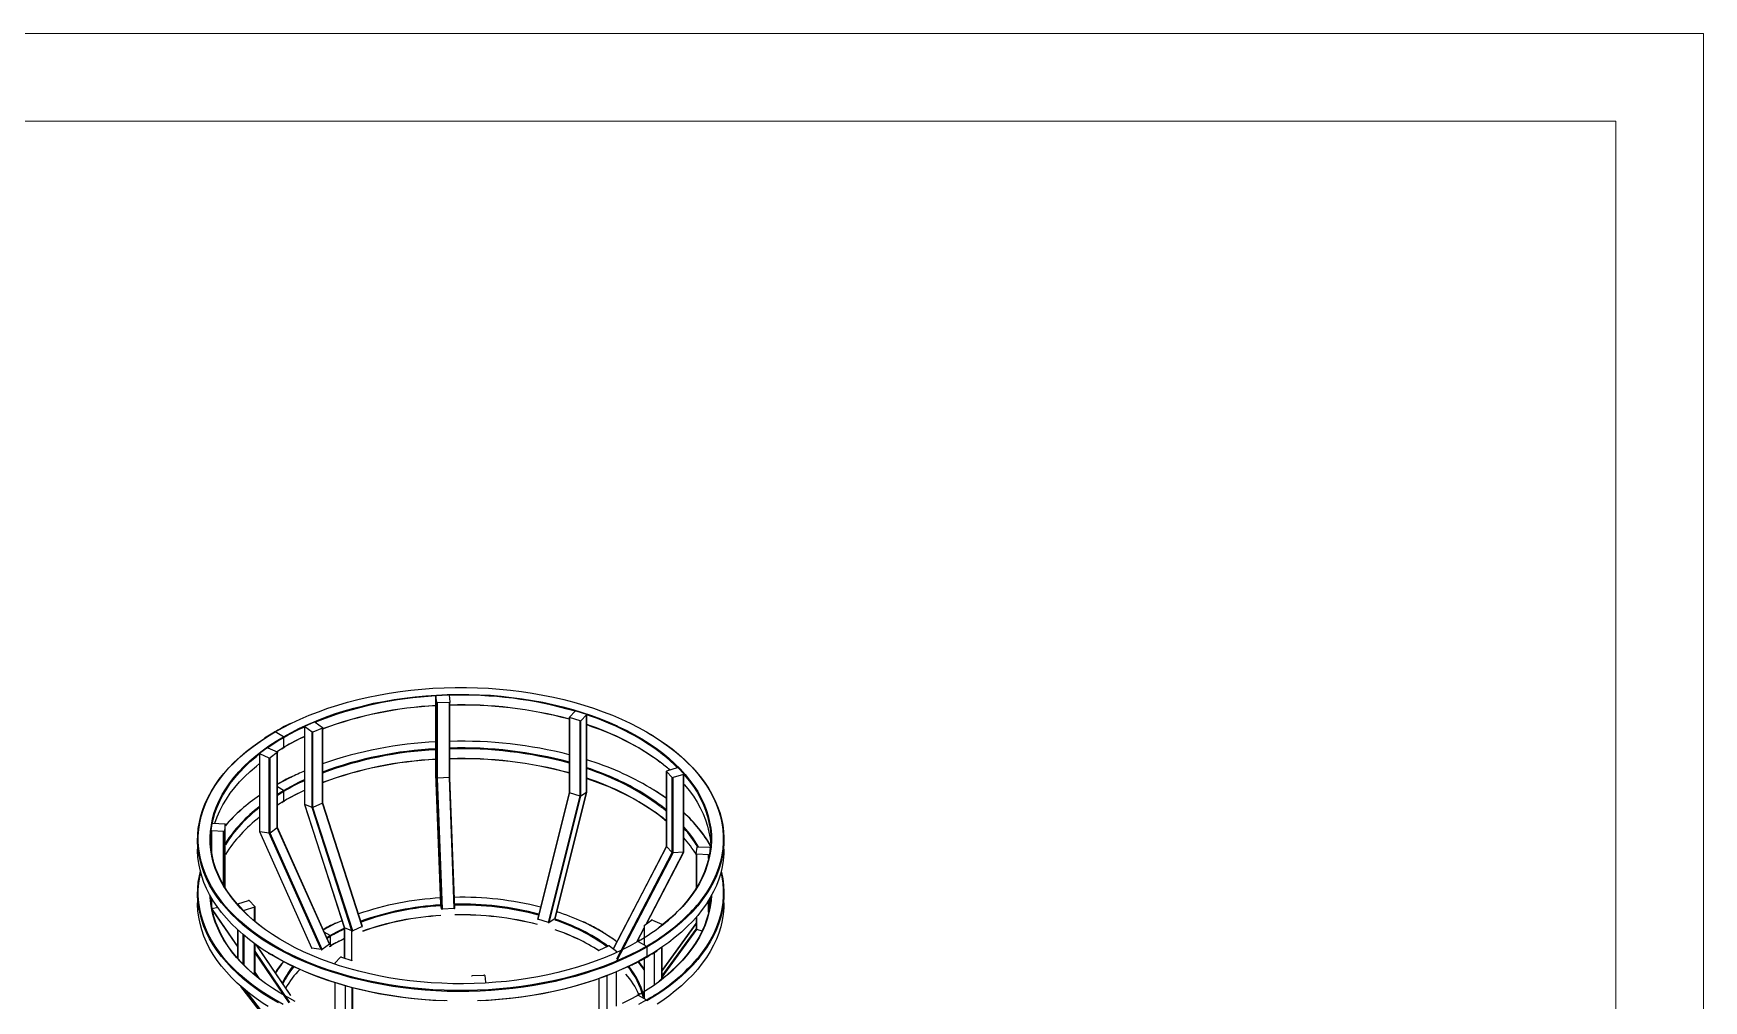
# Model space of a CAD drawing. Header units: millimetres. Extents: x -2251 to 3689, y -1488 to 2712.
# Drawn here: x 1785 to 3689, y 1609 to 2712 of the extents above; entities that cross this region are included whole.
import ezdxf

# ---------------------------------------------------------------- set-up
doc = ezdxf.new("R2010")
doc.units = ezdxf.units.MM
doc.layers.add('tabelka', color=155, linetype='Continuous')

# ---------------------------------------------------------------- blocks, each defined once
blk = doc.blocks.new('izometria')
for p, q in [((946.2, 1792.8), (946.2, 1733.6)), ((946.9, 1787.6), (946.2, 1792.8)), ((946.2, 1733.6), (946.2, 1792.8)), ((946.7, 1793.1), (955.6, 1793.5)), ((956.2, 1793.2), (956.8, 1788.1)), ((946.9, 1730.4), (946.9, 1787.6)), ((956.4, 1787.7), (947.4, 1787.4)), ((947.4, 1730.2), (947.4, 1787.4)), ((956.4, 1730.6), (956.4, 1787.7)), ((956.8, 1730.8), (956.8, 1788)), ((1047.6, 1776.6), (1052, 1781.2)), ((1052.6, 1781.3), (1060.5, 1778.8)), ((1060.7, 1778.4), (1056.4, 1773.8)), ((1060.7, 1719.2), (1060.7, 1778.4)), ((1060.8, 1719.2), (1060.8, 1778.5)), ((830.4, 1761.7), (824, 1765.4)), ((846.4, 1769.5), (846.4, 1710.2)), ((852, 1765.2), (846.5, 1769.3)), ((846.5, 1710.1), (846.5, 1769.3)), ((846.6, 1769.7), (853.8, 1772.9)), ((852, 1707.9), (852, 1765.2)), ((859.9, 1768.3), (852.7, 1765.1)), ((852.7, 1708), (852.7, 1765.1)), ((854.5, 1772.8), (860, 1768.7)), ((859.9, 1711.1), (859.9, 1768.3)), ((860.1, 1711.3), (860.1, 1768.5)), ((1047.6, 1776.5), (1047.6, 1719.3)), ((1055.7, 1773.7), (1047.8, 1776.2)), ((1047.8, 1719.1), (1047.8, 1776.2)), ((1055.7, 1716.6), (1055.7, 1773.7)), ((1056.4, 1716.6), (1056.4, 1773.8)), ((812.2, 1749.1), (817.7, 1753.2)), ((818.4, 1753.3), (825.6, 1750.1)), ((829, 1752.6), (830.6, 1753.5)), ((830.6, 1753.5), (831.4, 1754)), ((830.7, 1753.8), (830.7, 1761.1)), ((1111.3, 1762.5), (1109.5, 1763.5)), ((812.1, 1748.9), (812.1, 1689.6)), ((819.4, 1745.5), (812.3, 1748.7)), ((812.3, 1689.5), (812.3, 1748.7)), ((819.4, 1688.3), (819.4, 1745.5)), ((825.6, 1749.7), (820.1, 1745.6)), ((820.1, 1688.4), (820.1, 1745.6)), ((825.6, 1692.5), (825.6, 1749.7)), ((825.7, 1692.7), (825.7, 1749.9)), ((946.2, 1733.6), (949.9, 1634.1)), ((946.9, 1730.4), (946.2, 1733.6)), ((949.9, 1634.1), (946.2, 1733.6)), ((950.5, 1630.9), (946.9, 1730.4)), ((956.4, 1730.6), (947.4, 1730.2)), ((951.1, 1630.7), (947.4, 1730.2)), ((960, 1631.1), (956.4, 1730.6)), ((960.5, 1631.3), (956.8, 1730.8)), ((1121.5, 1735.5), (1121.5, 1678.3)), ((1125.8, 1730.8), (1121.5, 1735.3)), ((1121.5, 1678.2), (1121.5, 1735.3)), ((1121.7, 1735.7), (1129.7, 1738.2)), ((1125.8, 1673.6), (1125.8, 1730.8)), ((1134.4, 1733.1), (1126.5, 1730.6)), ((1126.5, 1673.4), (1126.5, 1730.6)), ((1130.3, 1738.1), (1134.6, 1733.5)), ((1134.4, 1673.9), (1134.4, 1733.1)), ((1134.7, 1674), (1134.7, 1733.3)), ((830.4, 1720.9), (825.7, 1723.6)), ((825.7, 1718.1), (830.4, 1720.9)), ((825.7, 1717.3), (830.7, 1720.3)), ((830.7, 1712.9), (830.7, 1720.3)), ((1047.6, 1719.3), (1023.5, 1623.3)), ((1023.7, 1623.1), (1047.8, 1719.1)), ((1031.6, 1620.6), (1055.7, 1716.6)), ((1032.3, 1620.6), (1056.4, 1716.6)), ((1036.6, 1623.2), (1060.7, 1719.2)), ((1036.7, 1623.2), (1060.8, 1719.2)), ((1055.7, 1716.6), (1047.8, 1719.1)), ((1060.7, 1719.2), (1056.4, 1716.6)), ((1111.3, 1721.6), (1109.5, 1722.7)), ((825.7, 1710), (830.7, 1712.9)), ((829, 1711.7), (830.6, 1712.7)), ((830.6, 1712.7), (831.4, 1713.1)), ((846.4, 1710.2), (876.7, 1616.5)), ((852, 1707.9), (846.5, 1710.1)), ((876.8, 1616.4), (846.5, 1710.1)), ((882.2, 1614.2), (852, 1707.9)), ((859.9, 1711.1), (852.7, 1708)), ((882.9, 1614.3), (852.7, 1708)), ((890.1, 1617.4), (859.9, 1711.1)), ((890.3, 1617.6), (860.1, 1711.3)), ((775.4, 1690.5), (776.2, 1695.7)), ((775.4, 1690.5), (775.4, 1677)), ((784.8, 1689.8), (775.9, 1690.2)), ((775.9, 1673.5), (775.9, 1690.2)), ((776.7, 1696), (785.7, 1695.6)), ((784.8, 1648.8), (784.8, 1689.8)), ((786.1, 1695.2), (785.4, 1690.1)), ((785.4, 1647.9), (785.4, 1690.1)), ((786.1, 1646.7), (786.1, 1695.3)), ((786.1, 1646.7), (786.1, 1695.2)), ((812.1, 1689.6), (851.6, 1601.2)), ((819.4, 1688.3), (812.3, 1689.5)), ((851.8, 1601.1), (812.3, 1689.5)), ((858.9, 1599.9), (819.4, 1688.3)), ((825.6, 1692.5), (820.1, 1688.4)), ((859.6, 1600), (820.1, 1688.4)), ((865.2, 1604.1), (825.6, 1692.5)), ((865.3, 1604.3), (825.7, 1692.7)), ((765.1, 1683.5), (765.1, 1676.2)), ((775.2, 1679.1), (775.4, 1679.4)), ((775.3, 1678.6), (775.4, 1678.9)), ((1121.5, 1678.3), (1080.9, 1600.6)), ((1081, 1600.6), (1121.5, 1678.2)), ((1125.8, 1673.6), (1121.5, 1678.2)), ((1144, 1672.7), (1144.8, 1677.8)), ((1145.3, 1678.1), (1154.3, 1677.7)), ((1154.7, 1677.4), (1154, 1672.2)), ((1154.7, 1677), (1154.7, 1677.4)), ((1154.7, 1677), (1154.7, 1677.4)), ((1165.1, 1676.2), (1165.1, 1683.5)), ((1083.7, 1593), (1125.8, 1673.6)), ((1083.7, 1591.5), (1126.5, 1673.4)), ((1105.9, 1619.2), (1134.4, 1673.9)), ((1106.2, 1619.5), (1134.6, 1674)), ((1134.4, 1673.9), (1126.5, 1673.4)), ((1144, 1672.6), (1144, 1646.7)), ((1153.4, 1671.9), (1144.5, 1672.4)), ((1144.5, 1647.4), (1144.5, 1672.4)), ((1153.4, 1669.2), (1153.4, 1671.9)), ((1154, 1671.8), (1154, 1672.2)), ((765.1, 1642.7), (765.1, 1635.4)), ((775.2, 1639), (775.2, 1639.9)), ((775.4, 1639.6), (775.4, 1636.1)), ((775.9, 1632.7), (775.9, 1638.8)), ((1154, 1631), (1154, 1638.3)), ((1154.7, 1636.1), (1154.7, 1639.6)), ((1154.7, 1636.1), (1154.7, 1639.5)), ((1154.9, 1639.9), (1155, 1639)), ((1165.1, 1635.4), (1165.1, 1642.7)), ((780.5, 1631.8), (776.1, 1631)), ((795.5, 1602.2), (776.3, 1630.4)), ((776.4, 1629.6), (795.5, 1601.7)), ((795.5, 1634.6), (795.5, 1634.1)), ((799.8, 1629.9), (795.5, 1634.4)), ((795.5, 1634), (795.5, 1634.4)), ((795.7, 1634.8), (803.7, 1637.3)), ((799.8, 1629.4), (799.8, 1629.9)), ((808.4, 1632.2), (800.5, 1629.7)), ((800.5, 1628.8), (800.5, 1629.7)), ((804.3, 1637.2), (808.6, 1632.6)), ((808.4, 1621.5), (808.4, 1632.2)), ((808.7, 1621.3), (808.7, 1632.4)), ((950.5, 1630.9), (949.9, 1634.1)), ((960, 1631.1), (951.1, 1630.7)), ((1144.5, 1615.1), (1144.5, 1625.2)), ((1153.4, 1628.4), (1153.4, 1637.4)), ((795.5, 1615), (795.5, 1593.3)), ((795.5, 1593.2), (795.5, 1614.9)), ((865.7, 1610.7), (861.3, 1613.2)), ((876.7, 1616.5), (876.7, 1593.5)), ((882.2, 1614.2), (876.8, 1616.4)), ((876.8, 1593.4), (876.8, 1616.4)), ((882.2, 1591.7), (882.2, 1614.2)), ((890.1, 1617.4), (882.9, 1614.3)), ((1031.6, 1620.6), (1023.7, 1623.1)), ((1036.6, 1623.2), (1032.3, 1620.6)), ((1098.8, 1605.8), (1104.4, 1616.4)), ((1099.1, 1606), (1104.4, 1616.1)), ((1104.4, 1618.1), (1104.4, 1603.5)), ((1104.5, 1618.2), (1110, 1622.3)), ((1110.7, 1622.4), (1117.8, 1619.2)), ((1144, 1619.7), (1118, 1584.1)), ((1118, 1584), (1144, 1619.7)), ((1118, 1618.5), (1118, 1619)), ((1118, 1579.9), (1144, 1615.5)), ((1118, 1578.9), (1144.5, 1615.1)), ((1144, 1624.6), (1144, 1615.5)), ((1148.4, 1614), (1144.5, 1615.1)), ((799.8, 1588.6), (799.8, 1611.2)), ((800.5, 1587.9), (800.5, 1610.6)), ((808.4, 1580.7), (808.4, 1604.4)), ((808.7, 1580.4), (808.7, 1604.2)), ((836, 1565), (809.7, 1603.5)), ((835.9, 1565.1), (809.8, 1603.4)), ((858.9, 1599.9), (851.8, 1601.1)), ((865.2, 1604.1), (859.6, 1600)), ((863.1, 1609.1), (865.7, 1610.7)), ((863.4, 1608.5), (866.1, 1610)), ((865.3, 1602.2), (866.1, 1602.7)), ((866.1, 1602.7), (866.1, 1610)), ((1070.3, 1599.6), (1077.4, 1602.8)), ((1075.6, 1602.5), (1076, 1602.2)), ((1078.1, 1602.7), (1083.6, 1598.6)), ((1099.5, 1606.2), (1098.8, 1605.8)), ((1101.2, 1607.2), (1099.5, 1606.2)), ((1099.8, 1606.2), (1106.1, 1602.5)), ((1106.5, 1601.9), (1106.5, 1594.6)), ((1117.9, 1577.6), (1117.9, 1601.7)), ((1118, 1577.6), (1118, 1601.8)), ((835.2, 1559.8), (808.7, 1598.7)), ((834.7, 1559.4), (808.7, 1597.6)), ((818.8, 1597.3), (820.6, 1596.2)), ((869.4, 1589.5), (873.7, 1594.1)), ((874.4, 1594.2), (882.3, 1591.7)), ((1104.4, 1593.2), (1104.4, 1562.7)), ((1104.6, 1562.6), (1104.6, 1593.3)), ((1112.4, 1573.5), (1112.4, 1598)), ((812.4, 1577.5), (808.7, 1582.9)), ((808.7, 1582.3), (811.6, 1578.1)), ((869.6, 1547.9), (869.6, 1574.7)), ((973.7, 1580.2), (982.7, 1580.5)), ((983.3, 1580.3), (983.9, 1575.1)), ((983.9, 1575.1), (983.9, 1575.1)), ((1070.1, 1577.9), (1070.1, 1542.2)), ((1070.2, 1542), (1070.2, 1577.9)), ((1076.3, 1553.8), (1076.3, 1580.2)), ((1083.5, 1556.9), (1083.5, 1583.1)), ((798, 1571.9), (839.6, 1518)), ((839.6, 1518), (798, 1571.9)), ((843.9, 1513.4), (800.1, 1570.1)), ((844.5, 1513.4), (802, 1568.5)), ((877.5, 1545.4), (877.5, 1572.3)), ((882.5, 1534), (882.5, 1570.9)), ((882.6, 1534.2), (882.6, 1570.9)), ((882.9, 1533.6), (882.9, 1570.8)), ((1099.5, 1565.4), (1098.8, 1565)), ((1101.2, 1566.4), (1099.5, 1565.4)), ((1099.8, 1565.4), (1106.1, 1561.7)), ((1104.4, 1565.4), (1103, 1563.5))]:
    blk.add_line(p, q)
at = {"flags": 128}
for points in [[(835.9, 1771.7), (836.5, 1772), (843.1, 1775.1), (849.9, 1778), (856.9, 1780.7), (864.1, 1783.3), (871.5, 1785.7), (879, 1787.9), (886.8, 1789.9), (894.6, 1791.7), (902.6, 1793.3), (910.7, 1794.8), (918.9, 1796), (927.2, 1797), (935.5, 1797.9), (943.9, 1798.5), (952.4, 1798.9), (960.8, 1799.1), (969.3, 1799.1), (977.8, 1798.9), (986.2, 1798.5), (994.6, 1797.9), (1002.9, 1797), (1011.2, 1796), (1019.4, 1794.8), (1027.5, 1793.3), (1035.5, 1791.7), (1043.4, 1789.9), (1051.1, 1787.9), (1058.6, 1785.7), (1066, 1783.3), (1073.2, 1780.7), (1080.3, 1778), (1087.1, 1775.1), (1093.7, 1772), (1100, 1768.8), (1106.1, 1765.4), (1109.1, 1763.7)], [(842, 1767.9), (842.4, 1768.1), (848.8, 1771.1), (855.4, 1773.9), (862.2, 1776.5), (869.2, 1779), (876.4, 1781.3), (883.7, 1783.4), (891.2, 1785.3), (898.8, 1787.1), (906.6, 1788.6), (914.4, 1790), (922.4, 1791.1), (930.4, 1792.1), (938.5, 1792.9), (946.6, 1793.4), (954.8, 1793.8), (963, 1793.9), (971.2, 1793.9), (979.4, 1793.6), (987.6, 1793.2), (995.7, 1792.5), (1003.7, 1791.6), (1011.7, 1790.6), (1019.6, 1789.3), (1027.4, 1787.9), (1035.1, 1786.2), (1042.7, 1784.4), (1050.1, 1782.4), (1057.3, 1780.2), (1064.4, 1777.8), (1071.3, 1775.2), (1078, 1772.5), (1083.8, 1770)], [(946.2, 1792.8), (946.2, 1792.9), (946.2, 1792.9), (946.3, 1793), (946.3, 1793), (946.4, 1793.1), (946.5, 1793.1), (946.6, 1793.1), (946.7, 1793.1)], [(956.8, 1788.1), (956.8, 1788), (956.8, 1787.9), (956.8, 1787.9), (956.7, 1787.8), (956.7, 1787.8), (956.6, 1787.8), (956.5, 1787.8), (956.4, 1787.7)], [(1060.5, 1778.8), (1060.6, 1778.8), (1060.7, 1778.7), (1060.7, 1778.7), (1060.8, 1778.6), (1060.8, 1778.6), (1060.8, 1778.5), (1060.8, 1778.5), (1060.7, 1778.4)], [(786.6, 1632.5), (785.1, 1634.3), (781.6, 1638.8), (778.4, 1643.3), (775.6, 1647.9), (773.1, 1652.6), (771, 1657.3), (769.2, 1662.1), (767.8, 1666.9), (766.7, 1671.8), (766, 1676.6), (765.6, 1681.5), (765.6, 1686.4), (766, 1691.3), (766.7, 1696.2), (767.8, 1701), (769.2, 1705.8), (771, 1710.6), (773.1, 1715.3), (775.6, 1720), (778.4, 1724.6), (781.6, 1729.2), (785.1, 1733.6), (788.9, 1738), (793, 1742.2), (797.4, 1746.4), (802.2, 1750.5), (807.2, 1754.4), (812.5, 1758.2), (818.1, 1761.9), (824, 1765.4)], [(824, 1765.4), (823.9, 1765.4), (823.9, 1765.4), (823.8, 1765.4), (823.7, 1765.4), (823.7, 1765.4)], [(824, 1765.4), (823.9, 1765.4), (823.9, 1765.4), (823.8, 1765.4), (823.7, 1765.4), (823.7, 1765.4)], [(824, 1765.4), (830.1, 1768.8), (835.9, 1771.7)], [(830.4, 1761.7), (836.3, 1765), (842, 1767.9)], [(846.5, 1769.3), (846.5, 1769.4), (846.5, 1769.4), (846.4, 1769.5), (846.4, 1769.5), (846.5, 1769.6), (846.5, 1769.6), (846.6, 1769.7), (846.6, 1769.7)], [(860, 1768.7), (860, 1768.6), (860, 1768.6), (860.1, 1768.5), (860.1, 1768.5), (860, 1768.4), (860, 1768.4), (859.9, 1768.3), (859.9, 1768.3)], [(1047.8, 1776.2), (1047.7, 1776.3), (1047.7, 1776.3), (1047.6, 1776.4), (1047.6, 1776.4), (1047.6, 1776.5), (1047.6, 1776.5), (1047.6, 1776.6), (1047.6, 1776.6)], [(1060.8, 1770.9), (1064.4, 1769.6), (1071.3, 1767.1), (1078, 1764.3), (1084.5, 1761.5), (1090.8, 1758.4), (1096.8, 1755.2), (1102.6, 1751.9), (1108.2, 1748.4), (1113.5, 1744.8), (1118.5, 1741), (1123.2, 1737.1), (1124, 1736.4)], [(1083.8, 1770), (1084.5, 1769.6), (1090.8, 1766.6), (1096.8, 1763.4), (1102.6, 1760), (1108.2, 1756.5), (1113.5, 1752.9), (1118.5, 1749.2), (1123.2, 1745.3), (1127.6, 1741.3), (1131.7, 1737.2), (1135.5, 1733), (1139, 1728.8), (1142.2, 1724.4), (1145.1, 1720), (1147.6, 1715.5), (1149.8, 1710.9), (1151.6, 1706.3), (1153.1, 1701.6), (1154.2, 1696.9), (1155, 1692.2), (1155.5, 1687.5), (1155.6, 1682.8), (1155.3, 1678), (1154.7, 1673.3), (1153.7, 1668.6), (1152.4, 1664), (1150.7, 1659.3), (1148.7, 1654.7), (1146.4, 1650.2), (1143.7, 1645.7), (1140.7, 1641.3), (1137.3, 1637), (1133.7, 1632.8), (1131.5, 1630.5)], [(818.7, 1604.9), (815, 1607.2), (809.6, 1610.9), (804.5, 1614.7), (799.6, 1618.6), (795.1, 1622.7), (790.8, 1626.9), (786.9, 1631.1), (783.2, 1635.5), (779.9, 1639.9), (776.9, 1644.4), (774.2, 1649), (771.9, 1653.7), (769.9, 1658.4), (768.2, 1663.1), (766.9, 1667.9), (766, 1672.7), (765.3, 1677.5), (765.1, 1682.3), (765.2, 1687.2), (765.6, 1692), (766.4, 1696.8), (767.5, 1701.6), (769, 1706.4), (770.8, 1711.1), (773, 1715.8), (775.5, 1720.4), (778.3, 1724.9), (781.5, 1729.4), (785, 1733.8), (788.8, 1738.1), (792.9, 1742.3), (797.3, 1746.4), (802, 1750.4), (807, 1754.3), (812.3, 1758.1), (815.9, 1760.4)], [(797.7, 1631.4), (794.6, 1634.9), (791.1, 1639.2), (787.9, 1643.5), (785.1, 1648), (782.5, 1652.5), (780.4, 1657), (778.5, 1661.6), (777, 1666.3), (775.9, 1671), (775.1, 1675.7), (774.7, 1680.4), (774.6, 1685.1), (774.8, 1689.9), (775.5, 1694.6), (776.4, 1699.3), (777.7, 1704), (779.4, 1708.6), (781.4, 1713.2), (783.8, 1717.7), (786.4, 1722.2), (789.5, 1726.6), (792.8, 1730.9), (796.5, 1735.1), (800.4, 1739.3), (804.7, 1743.3), (809.3, 1747.2), (814.1, 1751.1), (819.3, 1754.7), (824.7, 1758.3), (830.4, 1761.7)], [(825, 1750.3), (825.1, 1750.3), (830.7, 1753.8)], [(1109.1, 1763.7), (1112, 1761.9), (1117.6, 1758.2), (1122.9, 1754.4), (1127.9, 1750.5), (1132.7, 1746.4), (1137.1, 1742.2), (1141.3, 1738), (1145.1, 1733.6), (1148.6, 1729.2), (1151.7, 1724.6), (1154.5, 1720), (1157, 1715.3), (1159.2, 1710.6), (1160.9, 1705.8), (1162.4, 1701), (1163.4, 1696.2), (1164.2, 1691.3), (1164.5, 1686.4), (1164.5, 1681.5), (1164.2, 1676.6), (1163.4, 1671.8), (1162.4, 1666.9), (1160.9, 1662.1), (1159.2, 1657.3), (1157, 1652.6), (1154.5, 1647.9), (1151.7, 1643.3), (1148.6, 1638.8), (1145.1, 1634.3), (1144.6, 1633.7)], [(1111.4, 1762.2), (1115.1, 1759.9), (1120.5, 1756.2), (1125.6, 1752.4), (1130.5, 1748.4), (1135, 1744.4), (1139.3, 1740.2), (1143.3, 1736), (1146.9, 1731.6), (1150.2, 1727.2), (1153.2, 1722.7), (1155.9, 1718.1), (1158.2, 1713.4), (1160.2, 1708.7), (1161.9, 1704), (1163.2, 1699.2), (1164.2, 1694.4), (1164.8, 1689.6), (1165.1, 1684.8), (1165, 1679.9), (1164.5, 1675.1), (1163.7, 1670.3), (1162.6, 1665.5), (1161.1, 1660.7), (1159.3, 1656), (1157.1, 1651.3), (1154.6, 1646.7), (1151.8, 1642.2), (1148.6, 1637.7), (1145.1, 1633.3), (1141.3, 1629), (1137.2, 1624.8), (1132.8, 1620.7), (1128.1, 1616.7), (1123.1, 1612.8), (1117.8, 1609), (1114.3, 1606.7)], [(776.3, 1695.9), (776.9, 1698.8), (778.2, 1703.5), (779.9, 1708.1), (781.9, 1712.7), (784.2, 1717.2), (786.9, 1721.7), (789.9, 1726.1), (793.3, 1730.4), (796.9, 1734.6), (800.9, 1738.7), (805.1, 1742.8), (809.7, 1746.7), (812.1, 1748.6)], [(778.2, 1695.9), (778.2, 1696.1), (779.9, 1700.8), (781.9, 1705.3), (784.2, 1709.9), (786.9, 1714.3), (789.9, 1718.7), (793.3, 1723), (796.9, 1727.3), (800.9, 1731.4), (805.1, 1735.4), (809.7, 1739.3), (812.1, 1741.3)], [(812.3, 1748.7), (812.2, 1748.7), (812.2, 1748.8), (812.1, 1748.8), (812.1, 1748.9), (812.1, 1749), (812.1, 1749), (812.2, 1749.1), (812.2, 1749.1)], [(825.6, 1750.1), (825.6, 1750), (825.7, 1750), (825.7, 1749.9), (825.7, 1749.9), (825.7, 1749.8), (825.7, 1749.8), (825.7, 1749.7), (825.6, 1749.7)], [(825.7, 1725.6), (830.1, 1727.9), (835.9, 1730.9)], [(830.4, 1720.9), (836.3, 1724.2), (842, 1727.1)], [(842, 1727.1), (842.4, 1727.3), (846.4, 1729.2)], [(1060.8, 1730), (1064.4, 1728.8), (1071.3, 1726.2), (1078, 1723.5), (1084.5, 1720.6), (1090.8, 1717.6), (1096.8, 1714.4), (1102.6, 1711), (1108.2, 1707.5), (1113.5, 1703.9), (1118.5, 1700.2), (1121.5, 1697.7)], [(1134.7, 1733), (1135.1, 1732.5), (1138.6, 1728.2), (1141.8, 1723.9), (1144.6, 1719.5), (1147.1, 1715), (1149.3, 1710.4), (1151.1, 1705.8), (1152.6, 1701.2), (1153.7, 1696.5), (1154.5, 1691.8), (1155, 1687.1), (1155.1, 1682.4), (1154.8, 1677.6), (1154.2, 1672.9), (1153.2, 1668.3), (1151.9, 1663.6), (1150.2, 1659), (1148.2, 1654.4), (1145.9, 1649.9), (1143.2, 1645.4), (1140.2, 1641), (1136.9, 1636.7), (1133.2, 1632.5), (1129.3, 1628.4), (1125, 1624.3), (1120.4, 1620.4), (1115.9, 1616.8)], [(1121.5, 1735.3), (1121.5, 1735.4), (1121.5, 1735.4), (1121.5, 1735.5), (1121.5, 1735.5), (1121.5, 1735.6), (1121.6, 1735.6), (1121.7, 1735.7), (1121.7, 1735.7)], [(1134.6, 1733.5), (1134.6, 1733.4), (1134.7, 1733.4), (1134.7, 1733.3), (1134.6, 1733.3), (1134.6, 1733.2), (1134.5, 1733.2), (1134.5, 1733.1), (1134.4, 1733.1)], [(1134.7, 1725.7), (1135.1, 1725.2), (1138.6, 1720.9), (1141.8, 1716.5), (1144.6, 1712.1), (1147.1, 1707.6), (1149.3, 1703.1), (1151.1, 1698.5), (1152.6, 1693.8), (1153.7, 1689.1), (1154.5, 1684.5), (1155, 1679.9)], [(1116.8, 1708.8), (1118.1, 1707.8), (1121.5, 1705)], [(1116.8, 1701.4), (1118.1, 1700.4), (1121.5, 1697.6)], [(813.4, 1617.5), (812.1, 1618.5), (807.4, 1622.4), (803, 1626.3), (798.8, 1630.4), (795, 1634.6), (791.5, 1638.9), (788.4, 1643.2), (785.5, 1647.6), (783, 1652.1), (780.9, 1656.7), (779, 1661.3), (777.5, 1665.9), (776.4, 1670.6), (775.6, 1675.3), (775.2, 1680), (775.1, 1684.7), (775.3, 1689.4), (775.4, 1690.1)], [(775.9, 1690.2), (775.8, 1690.2), (775.7, 1690.3), (775.6, 1690.3), (775.5, 1690.3), (775.5, 1690.4), (775.4, 1690.4), (775.4, 1690.5), (775.4, 1690.5)], [(785.7, 1695.6), (785.8, 1695.5), (785.9, 1695.5), (785.9, 1695.5), (786, 1695.5), (786.1, 1695.4), (786.1, 1695.4), (786.1, 1695.3), (786.1, 1695.2)], [(818.7, 1597.5), (815, 1599.8), (809.6, 1603.5), (804.5, 1607.4), (799.6, 1611.3), (795.1, 1615.4), (790.8, 1619.5), (786.9, 1623.8), (783.2, 1628.1), (779.9, 1632.6), (776.9, 1637.1), (774.2, 1641.7), (771.9, 1646.3), (769.9, 1651), (768.2, 1655.8), (766.9, 1660.5), (766, 1665.3), (765.3, 1670.2), (765.1, 1675), (765.1, 1676.2)], [(775.2, 1679.9), (775.3, 1682.1), (775.4, 1682.8)], [(1165.1, 1676.2), (1165, 1672.6), (1164.5, 1667.7), (1163.7, 1662.9), (1162.6, 1658.1), (1161.1, 1653.4), (1159.3, 1648.7), (1157.1, 1644), (1154.6, 1639.4), (1151.8, 1634.8), (1148.6, 1630.3), (1145.1, 1625.9), (1141.3, 1621.6), (1137.2, 1617.4), (1132.8, 1613.3), (1128.1, 1609.3), (1123.1, 1605.4), (1117.8, 1601.7), (1114.3, 1599.3)], [(1154.3, 1677.7), (1154.4, 1677.7), (1154.5, 1677.6), (1154.5, 1677.6), (1154.6, 1677.6), (1154.7, 1677.5), (1154.7, 1677.5), (1154.7, 1677.4), (1154.7, 1677.4)], [(1144.5, 1672.4), (1144.4, 1672.4), (1144.3, 1672.4), (1144.2, 1672.4), (1144.1, 1672.5), (1144.1, 1672.5), (1144, 1672.6), (1144, 1672.6), (1144, 1672.7)], [(818.7, 1564), (815, 1566.4), (809.6, 1570.1), (804.5, 1573.9), (799.6, 1577.8), (795.1, 1581.9), (790.8, 1586), (786.9, 1590.3), (783.2, 1594.7), (779.9, 1599.1), (776.9, 1603.6), (774.2, 1608.2), (771.9, 1612.8), (769.9, 1617.5), (768.2, 1622.3), (766.9, 1627), (766, 1631.9), (765.3, 1636.7), (765.1, 1641.5), (765.2, 1646.3), (765.6, 1651.2), (766.4, 1656), (767.2, 1659.5)], [(786.6, 1591.7), (785.1, 1593.5), (781.6, 1597.9), (778.4, 1602.5), (775.6, 1607.1), (773.1, 1611.7), (771, 1616.5), (769.2, 1621.3), (767.8, 1626.1), (766.7, 1630.9), (766, 1635.8), (765.6, 1640.7), (765.6, 1645.6), (766, 1650.5), (766.7, 1655.3), (767.4, 1658.7)], [(1163, 1659.5), (1163.2, 1658.4), (1164.2, 1653.6), (1164.8, 1648.8), (1165.1, 1643.9), (1165, 1639.1), (1164.5, 1634.3), (1163.7, 1629.4), (1162.6, 1624.7), (1161.1, 1619.9), (1159.3, 1615.2), (1157.1, 1610.5), (1154.6, 1605.9), (1151.8, 1601.3), (1148.6, 1596.9), (1145.1, 1592.5), (1141.3, 1588.2), (1137.2, 1583.9), (1132.8, 1579.8), (1128.1, 1575.8), (1123.1, 1572), (1117.8, 1568.2), (1114.3, 1565.8)], [(1162.7, 1658.7), (1163.4, 1655.3), (1164.2, 1650.5), (1164.5, 1645.6), (1164.5, 1640.7), (1164.2, 1635.8), (1163.4, 1630.9), (1162.4, 1626.1), (1160.9, 1621.3), (1159.2, 1616.5), (1157, 1611.7), (1154.5, 1607.1), (1151.7, 1602.5), (1148.6, 1597.9), (1145.1, 1593.5), (1144.6, 1592.9)], [(797.7, 1590.6), (794.6, 1594), (791.1, 1598.3), (787.9, 1602.7), (785.1, 1607.1), (782.5, 1611.6), (780.4, 1616.2), (778.5, 1620.8), (777, 1625.5), (775.9, 1630.1), (775.1, 1634.9), (774.7, 1639.6), (774.6, 1641)], [(813.4, 1576.7), (812.1, 1577.7), (807.4, 1581.5), (803, 1585.5), (798.8, 1589.6), (795, 1593.8), (791.5, 1598), (788.4, 1602.4), (785.5, 1606.8), (783, 1611.3), (780.9, 1615.9), (779, 1620.5), (777.5, 1625.1), (776.4, 1629.8), (775.6, 1634.5), (775.2, 1639.2), (775.1, 1640)], [(1155, 1640), (1154.8, 1636.8), (1154.2, 1632.1), (1153.2, 1627.4), (1151.9, 1622.8), (1150.2, 1618.1), (1148.2, 1613.6), (1145.9, 1609), (1143.2, 1604.6), (1140.2, 1600.2), (1136.9, 1595.9), (1133.2, 1591.7), (1129.3, 1587.5), (1125, 1583.5), (1120.4, 1579.6), (1115.9, 1576)], [(1155.5, 1641), (1155.3, 1637.2), (1154.7, 1632.5), (1153.7, 1627.8), (1152.4, 1623.1), (1150.7, 1618.5), (1148.7, 1613.9), (1146.4, 1609.4), (1143.7, 1604.9), (1140.7, 1600.5), (1137.3, 1596.2), (1133.7, 1591.9), (1131.5, 1589.7)], [(818.7, 1556.7), (815, 1559), (809.6, 1562.7), (804.5, 1566.5), (799.6, 1570.5), (795.1, 1574.5), (790.8, 1578.7), (786.9, 1583), (783.2, 1587.3), (779.9, 1591.7), (776.9, 1596.3), (774.2, 1600.8), (771.9, 1605.5), (769.9, 1610.2), (768.2, 1614.9), (766.9, 1619.7), (766, 1624.5), (765.3, 1629.3), (765.1, 1634.2), (765.1, 1635.4)], [(1105.4, 1602.1), (1100, 1599.1), (1093.7, 1595.9), (1087.1, 1592.8), (1080.3, 1589.9), (1073.2, 1587.2), (1066, 1584.6), (1058.6, 1582.2), (1051.1, 1580), (1043.4, 1578), (1035.5, 1576.2), (1027.5, 1574.6), (1019.4, 1573.1), (1011.2, 1571.9), (1002.9, 1570.9), (994.6, 1570.1), (986.2, 1569.4), (977.8, 1569), (969.3, 1568.8), (960.8, 1568.8), (952.4, 1569), (943.9, 1569.4), (935.5, 1570.1), (927.2, 1570.9), (918.9, 1571.9), (910.7, 1573.1), (902.6, 1574.6), (894.6, 1576.2), (886.8, 1578), (879, 1580), (871.5, 1582.2), (864.1, 1584.6), (856.9, 1587.2), (849.9, 1589.9), (843.1, 1592.8), (836.5, 1595.9), (830.1, 1599.1), (824, 1602.5), (818.1, 1606), (812.5, 1609.7), (807.2, 1613.5), (802.2, 1617.5), (797.4, 1621.5), (793, 1625.7), (788.9, 1629.9), (786.6, 1632.5)], [(795.5, 1634.4), (795.5, 1634.5), (795.5, 1634.5), (795.5, 1634.6), (795.5, 1634.7), (795.5, 1634.7), (795.6, 1634.7), (795.7, 1634.8), (795.7, 1634.8)], [(1099, 1605.8), (1093.8, 1602.9), (1087.7, 1599.8), (1081.3, 1596.8), (1074.7, 1594), (1067.9, 1591.4), (1060.9, 1588.9), (1053.7, 1586.6), (1046.4, 1584.5), (1038.9, 1582.6), (1031.3, 1580.8), (1023.5, 1579.3), (1015.7, 1577.9), (1007.7, 1576.8), (999.7, 1575.8), (991.6, 1575.1), (983.5, 1574.5), (975.3, 1574.1), (967.1, 1574), (958.9, 1574), (950.7, 1574.3), (942.6, 1574.8), (934.5, 1575.4), (926.4, 1576.3), (918.4, 1577.3), (910.5, 1578.6), (902.7, 1580), (895, 1581.7), (887.5, 1583.5), (880, 1585.5), (872.8, 1587.7), (865.7, 1590.1), (858.8, 1592.7), (852.1, 1595.4), (845.6, 1598.3), (839.3, 1601.3), (833.3, 1604.5), (827.5, 1607.9), (822, 1611.4), (816.7, 1615), (811.7, 1618.7), (807, 1622.6), (802.5, 1626.6), (798.4, 1630.7), (797.7, 1631.4)], [(808.6, 1632.6), (808.6, 1632.5), (808.7, 1632.5), (808.7, 1632.4), (808.6, 1632.4), (808.6, 1632.3), (808.5, 1632.3), (808.5, 1632.2), (808.4, 1632.2)], [(1165.1, 1635.4), (1165, 1631.7), (1164.5, 1626.9), (1163.7, 1622.1), (1162.6, 1617.3), (1161.1, 1612.5), (1159.3, 1607.8), (1157.1, 1603.2), (1154.6, 1598.5), (1151.8, 1594), (1148.6, 1589.5), (1145.1, 1585.1), (1141.3, 1580.8), (1137.2, 1576.6), (1132.8, 1572.5), (1128.1, 1568.5), (1123.1, 1564.6), (1117.8, 1560.8), (1114.3, 1558.5)], [(860.5, 1615), (864.7, 1617.3), (869.9, 1619.9)], [(865.7, 1610.7), (870.9, 1613.5), (875.9, 1616)], [(869.9, 1619.9), (870.2, 1620), (874.9, 1622.1)], [(875.9, 1616), (876.3, 1616.2), (876.7, 1616.4)], [(1114.3, 1606.7), (1112.3, 1605.4), (1106.5, 1601.9), (1100.4, 1598.6), (1094.2, 1595.4), (1087.6, 1592.3), (1080.9, 1589.4), (1074, 1586.7), (1066.9, 1584.2), (1059.6, 1581.8), (1052.1, 1579.6), (1044.5, 1577.6), (1036.7, 1575.8), (1028.9, 1574.1), (1020.9, 1572.7), (1012.8, 1571.4), (1004.6, 1570.4), (996.4, 1569.5), (988.1, 1568.9), (979.7, 1568.4), (971.3, 1568.1), (963, 1568.1), (954.6, 1568.2), (946.2, 1568.6), (937.9, 1569.2), (929.6, 1569.9), (921.4, 1570.9), (913.3, 1572), (905.3, 1573.4), (897.3, 1574.9), (889.5, 1576.6), (881.8, 1578.6), (874.3, 1580.7), (866.9, 1583), (859.7, 1585.4), (852.6, 1588.1), (845.8, 1590.9), (839.2, 1593.8), (832.8, 1596.9), (826.6, 1600.2), (820.7, 1603.6), (818.7, 1604.9)], [(1101.4, 1607.2), (1099.8, 1606.2), (1099, 1605.8)], [(1105.4, 1561.2), (1100, 1558.3)], [(830.1, 1558.3), (824, 1561.7), (818.1, 1565.2), (812.5, 1568.9), (807.2, 1572.7), (802.2, 1576.6), (797.4, 1580.7), (793, 1584.8), (788.9, 1589.1), (786.6, 1591.7)], [(1099, 1564.9), (1093.8, 1562.1), (1087.7, 1559)], [(839.3, 1560.5), (833.3, 1563.7), (827.5, 1567.1), (822, 1570.5), (816.7, 1574.2), (811.7, 1577.9), (807, 1581.8), (802.5, 1585.8), (798.4, 1589.9), (797.7, 1590.6)], [(1114.3, 1599.3), (1112.3, 1598), (1106.5, 1594.6), (1100.4, 1591.2), (1094.2, 1588), (1087.6, 1585), (1080.9, 1582.1), (1074, 1579.4), (1066.9, 1576.8), (1059.6, 1574.4), (1052.1, 1572.2), (1044.5, 1570.2), (1036.7, 1568.4), (1028.9, 1566.8), (1020.9, 1565.3), (1012.8, 1564.1), (1004.6, 1563), (996.4, 1562.2), (988.1, 1561.5), (979.7, 1561)], [(954.6, 1560.9), (946.2, 1561.3), (937.9, 1561.8), (929.6, 1562.6), (921.4, 1563.5), (913.3, 1564.7), (905.3, 1566), (897.3, 1567.6), (889.5, 1569.3), (881.8, 1571.2), (874.3, 1573.3), (866.9, 1575.6), (859.7, 1578.1), (852.6, 1580.7), (845.8, 1583.5), (839.2, 1586.5), (832.8, 1589.6), (826.6, 1592.9), (820.7, 1596.3), (818.7, 1597.5)], [(1094.3, 1588), (1093.7, 1587.7), (1087.1, 1584.7), (1080.3, 1581.8), (1073.2, 1579), (1066, 1576.5), (1058.6, 1574.1), (1051.1, 1571.9), (1043.4, 1569.9), (1035.5, 1568), (1027.5, 1566.4), (1019.4, 1565), (1011.2, 1563.7), (1002.9, 1562.7), (994.6, 1561.9), (986.2, 1561.3), (977.8, 1560.9)], [(952.4, 1560.9), (943.9, 1561.3), (935.5, 1561.9), (927.2, 1562.7), (918.9, 1563.7), (910.7, 1565), (902.6, 1566.4), (894.6, 1568), (886.8, 1569.9), (879, 1571.9), (871.5, 1574.1), (864.1, 1576.5), (856.9, 1579), (849.9, 1581.8), (843.1, 1584.7), (836.5, 1587.7), (830.1, 1591), (824, 1594.4), (821.1, 1596.1)], [(1100, 1590.8), (1101.8, 1588.4), (1104.4, 1585)], [(973.3, 1579.9), (973.3, 1579.9), (973.3, 1580), (973.3, 1580), (973.4, 1580.1), (973.5, 1580.1), (973.6, 1580.1), (973.7, 1580.2), (973.7, 1580.2)], [(1114.3, 1565.8), (1112.3, 1564.6), (1106.5, 1561.1)], [(826.6, 1559.4), (820.7, 1562.8), (818.7, 1564)], [(1101.4, 1566.3), (1099.8, 1565.4), (1099, 1564.9)], [(1099.5, 1565.4), (1099.5, 1565.4), (1099.6, 1565.4), (1099.6, 1565.4), (1099.7, 1565.4), (1099.8, 1565.4)]]:
    blk.add_lwpolyline(points, dxfattribs=at)
for centre, radius, start, end in [((960, 1508.3), 284.7, 92.7797, 111.7411), ((955.7, 1793), 0.483, 25.2488, 101.7723), ((966, 1484), 309.3, 73.8807, 91.8205), ((960.6, 1497.1), 288.6, 92.8646, 110.3963), ((960.6, 1496.1), 289.5, 92.8576, 110.3316), ((947.3, 1787.8), 0.483, 205.2481, 281.7741), ((965.8, 1473.8), 312.1, 74.8098, 91.6426), ((965.8, 1472.8), 313, 74.8537, 91.6378), ((1052.4, 1780.6), 0.712, 70.5906, 128.4486), ((1001.1, 1593.1), 194.6, 53.5515, 72.154), ((928, 1592.1), 195, 114.7112, 119.9159), ((852.4, 1765.8), 0.755, 237.7366, 293.2178), ((854.1, 1772.2), 0.755, 57.7368, 113.2176), ((1055.9, 1774.4), 0.712, 250.5915, 308.4476), ((1001.1, 1585.7), 194.6, 53.5515, 72.154), ((818.1, 1752.6), 0.757, 66.4811, 121.8584), ((913, 1618.2), 164.9, 119.9138, 124.9815), ((829.9, 1761.1), 0.768, 2.6022, 57.4008), ((830.5, 1753.7), 0.252, 305.8213, 5.6254), ((830.5, 1753.7), 0.252, 305.85, 5.632), ((928, 1584.8), 195, 114.7112, 119.9159), ((928.2, 1583.5), 196.2, 114.6172, 119.6482), ((961.3, 1449.9), 308.3, 92.8055, 109.1727), ((960.6, 1463.4), 289.5, 92.8576, 110.3316), ((960.6, 1463.6), 288.6, 92.8646, 110.3963), ((965.7, 1428.8), 329.5, 75.6159, 91.5414), ((965.8, 1440.2), 313, 74.8537, 91.6378), ((965.8, 1440.4), 312.1, 74.8098, 91.6426), ((819.7, 1746.2), 0.757, 246.4809, 301.8585), ((960.6, 1456.3), 288.6, 92.8646, 110.3963), ((960.6, 1455.3), 289.5, 92.8576, 110.3316), ((965.8, 1433), 312.1, 74.8098, 91.6426), ((965.8, 1432), 313, 74.8537, 91.6378), ((994.7, 1529.3), 224.8, 59.4151, 72.899), ((1038.1, 1646.4), 129.7, 45.0313, 52.6856), ((1034.3, 1634.4), 135.8, 48.7081, 52.6053), ((928, 1551.3), 195, 114.7112, 119.9159), ((932.8, 1533.1), 220.2, 113.0898, 116.1157), ((987.5, 1518.9), 231.2, 65.3941, 71.5304), ((1001.1, 1552.2), 194.6, 53.5515, 72.154), ((1001.1, 1544.9), 194.6, 53.5515, 72.154), ((1013.4, 1572.8), 171.5, 50.9405, 65.7688), ((1126.2, 1731.3), 0.708, 231.0648, 289.1594), ((1129.9, 1737.5), 0.708, 51.0638, 109.1603), ((887.4, 1605.1), 134.9, 123.9209, 138.6462), ((887.1, 1606.3), 133.8, 124.0766, 138.9883), ((829.9, 1720.2), 0.768, 2.6073, 57.3957), ((928, 1543.9), 195, 114.7112, 119.9159), ((928.2, 1542.6), 196.2, 114.6172, 119.6482), ((1021.7, 1577.5), 169.6, 53.9768, 59.0072), ((1023.5, 1579.2), 167.2, 54.1142, 58.2613), ((878.6, 1620.5), 110.4, 127.029, 146.8858), ((878.4, 1620.7), 109.5, 127.2412, 147.4169), ((830.5, 1712.9), 0.252, 305.8195, 5.6089), ((830.5, 1712.9), 0.252, 305.8953, 5.5867), ((1063.9, 1625.6), 105.6, 30.4181, 47.8893), ((1065.3, 1627.4), 103.2, 29.7428, 47.7522), ((776.6, 1695.5), 0.489, 78.0922, 153.914), ((784.9, 1690.3), 0.489, 258.0947, 333.9134), ((878.4, 1613.3), 109.5, 127.2412, 147.4169), ((1064.6, 1630.6), 94, 30.3665, 41.8019), ((1064.4, 1630.2), 93.7, 30.7012, 41.4071), ((1062.6, 1621.5), 95.9, 31.9383, 41.3108), ((1145.2, 1677.6), 0.489, 78.0947, 153.9134), ((1153.5, 1672.4), 0.489, 258.0922, 333.914), ((961.9, 1409.8), 229.7, 93.0575, 108.9712), ((965.6, 1392.9), 246.8, 75.9039, 91.2538), ((800.2, 1630.4), 0.708, 231.0638, 289.1603), ((803.9, 1636.6), 0.708, 51.0648, 109.1594), ((962, 1419.3), 214.9, 93.2393, 109.8487), ((962, 1419.5), 214.1, 93.2524, 109.8658), ((962.1, 1411.6), 214.6, 93.2621, 109.5401), ((962.1, 1410.6), 215.5, 93.251, 109.4573), ((965.7, 1404.3), 230.2, 75.2431, 91.3272), ((965.7, 1404.4), 229.3, 75.2321, 91.3254), ((965.5, 1395.3), 231.1, 75.484, 91.2456), ((965.5, 1394.3), 232, 75.5404, 91.2407), ((982.1, 1454.4), 183, 65.5688, 72.2045), ((1029.3, 1731.4), 143.6, 300.1477, 315.3905), ((1039.1, 1725), 139.5, 301.9992, 319.1354), ((937.8, 1485.3), 143.9, 115.1398, 119.9087), ((983.9, 1467.4), 164.4, 63.6007, 71.3029), ((992, 1486.6), 142.9, 54.1695, 71.7725), ((990.3, 1475.2), 147.3, 57.1876, 71.6278), ((990.2, 1474.2), 148.2, 57.3814, 71.7127), ((1001.2, 1501.6), 126.1, 53.1609, 63.7435), ((1000.5, 1493.6), 139.7, 53.5081, 65.7993), ((1008.3, 1504.5), 126.3, 53.3951, 59.1184), ((1104.6, 1618), 0.222, 121.7845, 176.8668), ((1110.4, 1621.7), 0.757, 66.4809, 121.8585), ((1117.7, 1618.9), 0.271, 6.7891, 73.8456), ((865.3, 1610), 0.768, 2.6022, 57.3998), ((865.8, 1602.7), 0.252, 305.8668, 5.5893), ((865.8, 1602.7), 0.252, 305.9149, 5.6064), ((937.8, 1478), 143.9, 115.1398, 119.9087), ((938, 1476.8), 145, 115.007, 119.5987), ((1070.4, 1599.4), 0.282, 106.7765, 171.8403), ((1077.7, 1602.1), 0.755, 57.7366, 113.2178), ((1099.6, 1606), 0.233, 51.7888, 116.9995), ((1099.6, 1606), 0.241, 52.8984, 115.829), ((1015.2, 1760.1), 182, 299.7071, 302.5284), ((1105.7, 1601.9), 0.768, 2.6022, 57.4008), ((887.1, 1542.7), 74.5, 139.6623, 147.7001), ((886.8, 1543.5), 73.6, 139.9891, 148.2168), ((887.9, 1546.6), 64.8, 141.1648, 154.4644), ((888.2, 1546.2), 64.6, 140.9223, 154.5965), ((869.5, 1589.4), 0.2, 133.6167, 178.4222), ((874.2, 1593.5), 0.712, 70.5915, 128.4476), ((882.3, 1591.4), 0.309, 9.8145, 81.5662), ((1083.5, 1598.4), 0.22, 2.9459, 57.534), ((1046.9, 1549.5), 58.6, 14.7415, 39.7275), ((1047.3, 1549.9), 58.8, 14.9198, 39.4679), ((1041.7, 1542.2), 75.7, 34.064, 39.8314), ((1029.3, 1690.5), 143.6, 300.1477, 315.3905), ((1106.2, 1594.5), 0.28, 309.0289, 2.2772), ((1039.1, 1684.1), 139.5, 301.9992, 319.1354), ((893.6, 1535.2), 71.1, 135.7169, 149.9692), ((982.8, 1580.1), 0.483, 25.2481, 101.7741), ((1041.8, 1538.9), 64.6, 24.7386, 41.04), ((1099.6, 1565.2), 0.259, 55.3723, 113.416), ((1015.2, 1719.3), 182, 299.7071, 302.5284), ((1105.7, 1561), 0.768, 2.6073, 57.3957)]:
    blk.add_arc(centre, radius, start, end)
for centre, major_axis, ratio, start_param, end_param in [((947.4, 1730.4), (0.5, 0.009), 0.358877, 3.208258, 4.779054), ((947.4, 1730.4), (0.5, 0.009), 0.358877, 3.208258, 4.779054), ((956.3, 1730.8), (0.5, 0.009), 0.358877, 4.779054, 6.34985), ((956.3, 1730.8), (0.5, 0.009), 0.358877, 4.779054, 6.34985), ((1048.1, 1719.2), (0.499, -0.062), 0.380515, 3.0946, 4.256688), ((1048.1, 1719.2), (0.499, -0.062), 0.380515, 3.188585, 4.256688), ((1055.9, 1716.7), (0.499, -0.062), 0.380515, 4.256688, 5.827484), ((1055.9, 1716.7), (0.499, -0.062), 0.380515, 4.256688, 5.827484), ((1060.3, 1719.3), (0.499, -0.062), 0.380515, 5.827484, 6.330178), ((1060.3, 1719.3), (0.499, -0.062), 0.380515, 5.827484, 6.236193), ((846.9, 1710.3), (0.499, 0.079), 0.394709, 3.07956, 3.728784), ((846.9, 1710.3), (0.499, 0.079), 0.394709, 3.203625, 3.728784), ((852.4, 1708.1), (0.499, 0.079), 0.394709, 3.728784, 5.29958), ((852.4, 1708.1), (0.499, 0.079), 0.394709, 3.728784, 5.29958), ((859.6, 1711.2), (0.499, 0.079), 0.394709, 5.29958, 6.221153), ((859.6, 1711.2), (0.499, 0.079), 0.394709, 5.29958, 6.345218), ((812.6, 1689.7), (0.498, 0.106), 0.427351, 3.050666, 3.961689), ((812.6, 1689.7), (0.498, 0.106), 0.427351, 3.232519, 3.961689), ((819.7, 1688.5), (0.498, 0.106), 0.427351, 3.961689, 5.532486), ((819.7, 1688.5), (0.498, 0.106), 0.427351, 3.961689, 5.532486), ((825.2, 1692.6), (0.498, 0.106), 0.427351, 5.532486, 6.192259), ((825.2, 1692.6), (0.498, 0.106), 0.427351, 5.532486, 6.374112), ((1122, 1678.2), (0.497, -0.122), 0.452425, 3.252236, 3.74438), ((1122, 1678.2), (0.497, -0.122), 0.452425, 3.030949, 3.74438), ((1126.2, 1673.6), (0.497, -0.122), 0.452425, 3.74438, 5.315177), ((1126.2, 1673.6), (0.497, -0.122), 0.452425, 3.74438, 5.315177), ((1134.2, 1674.1), (0.497, -0.122), 0.452425, 5.315177, 6.393829), ((1134.2, 1674.1), (0.497, -0.122), 0.452425, 5.315177, 6.393829), ((951, 1630.9), (0.5, 0.009), 0.358877, 3.208258, 4.779054), ((951, 1630.9), (0.5, 0.009), 0.358877, 3.208258, 4.779054), ((960, 1631.3), (0.5, 0.009), 0.358877, 4.779054, 6.34985), ((960, 1631.3), (0.5, 0.009), 0.358877, 4.779054, 6.34985), ((877.2, 1616.6), (0.499, 0.079), 0.394709, 3.203625, 3.728784), ((877.2, 1616.6), (0.499, 0.079), 0.394709, 3.07956, 3.728784), ((882.6, 1614.4), (0.499, 0.079), 0.394709, 3.728784, 5.29958), ((882.6, 1614.4), (0.499, 0.079), 0.394709, 3.728784, 5.29958), ((889.8, 1617.5), (0.499, 0.079), 0.394709, 5.29958, 6.345218), ((889.8, 1617.5), (0.499, 0.079), 0.394709, 5.29958, 6.221153), ((1024, 1623.2), (0.499, -0.062), 0.380515, 2.685892, 4.256688), ((1024, 1623.2), (0.499, -0.062), 0.380515, 3.0946, 4.256688), ((1031.8, 1620.7), (0.499, -0.062), 0.380515, 4.256688, 5.827484), ((1031.8, 1620.7), (0.499, -0.062), 0.380515, 4.256688, 5.827484), ((1036.2, 1623.3), (0.499, -0.062), 0.380515, 5.827484, 6.236193), ((1036.2, 1623.3), (0.499, -0.062), 0.380515, 5.827484, 6.330178), ((1144.5, 1615.4), (0.492, -0.16), 0.556055, 3.23718, 4.807977), ((1144.5, 1615.4), (0.492, -0.16), 0.556055, 3.23718, 4.807977), ((852.1, 1601.3), (0.498, 0.106), 0.427351, 3.232519, 3.961689), ((852.1, 1601.3), (0.498, 0.106), 0.427351, 3.050666, 3.961689), ((859.3, 1600.1), (0.498, 0.106), 0.427351, 3.961689, 5.532486), ((859.3, 1600.1), (0.498, 0.106), 0.427351, 3.961689, 5.532486), ((864.8, 1604.2), (0.498, 0.106), 0.427351, 5.532486, 6.374112), ((864.8, 1604.2), (0.498, 0.106), 0.427351, 5.532486, 6.192259), ((835.5, 1564.9), (0.494, 0.152), 0.523731, 6.039231, 6.443326), ((835.5, 1564.9), (0.494, 0.152), 0.523731, 6.039231, 6.443326)]:
    blk.add_ellipse(centre, major_axis=major_axis, ratio=ratio, start_param=start_param, end_param=end_param)
for points, knots in [([(823.7, 1765.4), (822.8, 1764.8), (820.1, 1763.3), (817.6, 1761.7), (816, 1760.7)], [0, 0, 0, 0, 0.369426, 1, 1, 1, 1]), ([(835.7, 1771.7), (834.6, 1771.2), (831.5, 1769.7), (827.5, 1767.6), (824.7, 1765.9), (823.7, 1765.4)], [0, 0, 0, 0, 0.264804, 0.756369, 1, 1, 1, 1]), ([(835.7, 1730.9), (834.6, 1730.4), (831.5, 1728.9), (828.2, 1727.1), (826, 1725.9), (825.7, 1725.7)], [0, 0, 0, 0, 0.320189, 0.914567, 1, 1, 1, 1]), ([(869.6, 1619.9), (869.3, 1619.7), (867.2, 1618.8), (864.2, 1617.2), (861.5, 1615.7), (860.4, 1615.1)], [0, 0, 0, 0, 0.087591, 0.646606, 1, 1, 1, 1]), ([(1073, 1613.2), (1071.9, 1613.8), (1069.2, 1615.4), (1064.6, 1617.9), (1060.7, 1619.8), (1058.5, 1620.8), (1058, 1621)], [0, 0, 0, 0, 0.236809, 0.576239, 0.915663, 1, 1, 1, 1]), ([(865.3, 1602.1), (865.5, 1602.2), (865.9, 1602.5), (866.4, 1602.7), (866.6, 1602.8)], [0, 0, 0, 0, 0.52796, 1, 1, 1, 1]), ([(1094.5, 1588), (1095.6, 1588.5), (1098.7, 1590.1), (1102.6, 1592.2), (1105.4, 1593.8), (1106.4, 1594.3)], [0, 0, 0, 0, 0.264804, 0.756369, 1, 1, 1, 1]), ([(1106.4, 1594.3), (1107.4, 1594.9), (1110, 1596.5), (1112.6, 1598.1), (1114.2, 1599.1)], [0, 0, 0, 0, 0.3694261, 1, 1, 1, 1])]:
    blk.add_open_spline(points, degree=3, knots=knots)

msp = doc.modelspace()

# ---------------------------------------------------------------- linework, layer by layer
at = {"layer": 'tabelka', "lineweight": 5}
for points in [[(-2251.04, 2711.64), (3688.96, 2711.64), (3688.96, -1488.36), (-2251.04, -1488.36)], [(-2151.04, 2611.64), (3588.96, 2611.64), (3588.96, -1388.36), (-2151.04, -1388.36)]]:
    msp.add_lwpolyline(points, close=True, dxfattribs=at)

# ---------------------------------------------------------------- block references
at = {"xscale": 1.5, "yscale": 1.5, "zscale": 1.5}
msp.add_blockref('izometria', (824.6, -732.66), dxfattribs=at)

doc.saveas('drawing.dxf')
